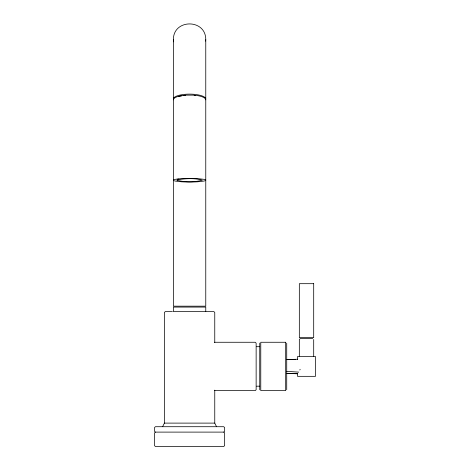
<?xml version="1.0" encoding="UTF-8"?>
<svg xmlns="http://www.w3.org/2000/svg" width="470" height="470" viewBox="0 0 470 470"><rect width="100%" height="100%" fill="white"/><g stroke="black" fill="none" stroke-linecap="round" stroke-linejoin="round"><path stroke-width="0.7" d="M297.516 359.538L297.516 356.548L315.505 356.548L315.505 376.335L297.516 376.335L297.516 373.274M173.383 39.727C173.154 18.665 205.995 18.665 205.766 39.727L205.766 306.176L173.383 306.176L173.383 39.727L173.659 41.83M205.584 41.125L205.766 39.727M162.591 426.713L164.388 423.112L164.388 312.474L165.293 311.575L172.408 311.575M299.813 369.99L300.154 369.32M155.4 432.106L154.495 433.005L154.495 445.601L155.4 446.5L223.749 446.5L224.654 445.601L224.654 433.005L223.749 432.106L155.4 432.106L154.495 431.207L154.495 427.612L155.4 426.713L223.749 426.713L224.654 427.612L224.654 431.207L223.749 432.106M295.36 359.544L286.724 359.544L297.516 359.245M286.724 359.544L295.36 359.415M289.602 373.339L286.724 373.362L297.516 373.803M312.791 338.559L300.236 338.559L299.331 339.457L299.331 356.548M214.438 342.266L255.239 342.266L256.138 343.171L256.138 346.29M259.74 346.696L256.138 346.696L256.138 386.187L259.74 386.187M214.438 390.64L255.239 390.64L256.138 389.736L256.138 386.616M164.388 423.112L214.761 423.112L216.558 426.713M297.516 373.515L286.724 373.362L297.516 373.638M286.724 371.341L298.72 372.128M313.696 339.457L313.696 356.548M286.724 343.135L286.724 389.771M259.74 343.135L259.74 389.771M214.761 342.512L214.761 312.474L213.856 311.575L173.383 311.575L173.383 307.075L205.766 307.075L205.766 311.575M214.761 390.141L214.761 423.112M173.383 99A16.192 4.882 0 0 1 189.575 94.117A16.192 4.882 0 0 1 205.766 99M178.764 96.597A15.287 4.612 0 0 1 181.931 95.868M183.723 95.598A15.287 4.612 0 0 1 185.621 95.404M194.169 95.463A15.287 4.612 0 0 1 195.426 95.598M173.383 99.857A16.192 4.882 0 0 1 185.386 95.14L193.763 95.14A16.192 4.882 0 0 1 205.766 99.857M177.272 179.834L176.838 180.204C184.828 182.337 194.322 182.337 202.312 180.204C194.416 177.877 185.403 178.506 177.272 179.834M178.124 178.911L175.551 179.287A15.657 1.804 0 0 0 175.551 181.12L181.479 181.79A16.444 1.892 0 0 0 197.67 181.79L203.598 181.12A15.657 1.804 0 0 0 203.598 179.287L197.67 178.618A16.444 1.892 0 0 0 181.479 178.618L178.124 178.911M313.696 283.686L299.331 283.686L299.331 337.66L313.696 337.66L313.696 283.686M285.684 342.266L260.774 342.266L260.774 390.64L285.684 390.64L285.684 342.266"/></g></svg>
